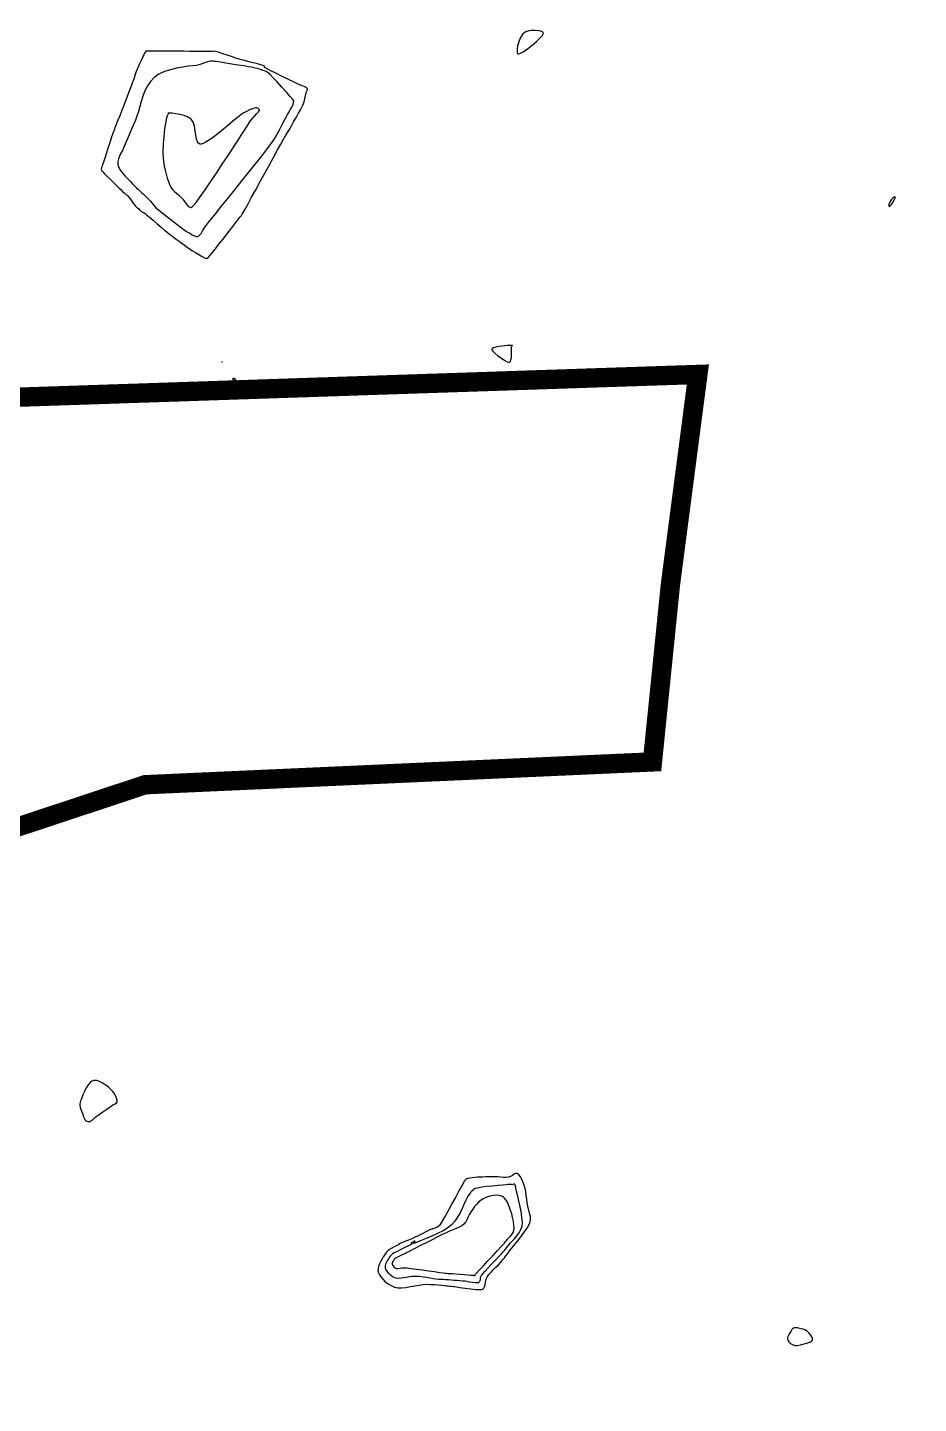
# Model space of a CAD drawing. Header units: metres. Extents: x 729358 to 732680, y 1423022 to 1426117.
# Drawn here: x 731351 to 731527.8, y 1424406.7 to 1424679.8 of the extents above; entities that cross this region are included whole.
import ezdxf

# ---------------------------------------------------------------- set-up
doc = ezdxf.new("R2010")
doc.units = ezdxf.units.M
doc.header["$MEASUREMENT"] = 0
doc.linetypes.add('PHANTOM', pattern=[2.5, 1.25, -0.25, 0.25, -0.25, 0.25, -0.25])
for name, color, linetype in [('36Bound', 6, 'PHANTOM'), ('ACAD_WHA ล่าสุด_พิกัดโครงการ$0$C-TOPO-MAJR', 9, 'Continuous'), ('ACAD_WHA ล่าสุด_พิกัดโครงการ$0$C-TOPO-MINR', 8, 'Continuous')]:
    doc.layers.add(name, color=color, linetype=linetype)

msp = doc.modelspace()

# ---------------------------------------------------------------- linework, layer by layer
at = {"layer": '36Bound', "const_width": 3.84, "flags": 128}
msp.add_lwpolyline([(732033.97, 1425142.5), (732056.28, 1425177.43), (732059.75, 1425182.84), (732054.96, 1425195.58), (732049.46, 1425211.41), (732054.13, 1425233.8), (732038.48, 1425248.17), (731970.82, 1425311.11), (731823.66, 1425415.98), (731753.2, 1425490.22), (731675.22, 1425546.37), (731654.76, 1425545.76), (731503.63, 1425643.29), (731526.9, 1425697.13), (731385.11, 1425783.91), (731330.5, 1425741.53), (731265.31, 1425699.61), (731209.65, 1425530.6), (731208.39, 1425526.78), (731174.51, 1425279.17), (731153.78, 1425073.71), (731169.63, 1424901.84), (731235.88, 1424899.8), (731330.85, 1424934.64), (731331.27, 1424889.12), (731294.07, 1424865.76), (731515.47, 1424768.08), (731513.92, 1424735.5), (731375.24, 1424749.98), (731314.91, 1424742.59), (731311.35, 1424605.16), (731484, 1424610.94), (731478.56, 1424569.27), (731474.98, 1424534.04), (731374.34, 1424529.51), (731340.65, 1424518.34), (731345.5, 1424468.86), (731343.36, 1424440.54), (731340.73, 1424402.91), (731352.65, 1424315.15), (731473.35, 1424267.09), (731502.45, 1424249.93), (731504.38, 1424238.38), (731516.71, 1424230.95), (731524.15, 1424245.12), (731527.87, 1424252.2), (731535.32, 1424266.36), (731542.76, 1424280.53), (731546.48, 1424287.61), (731553.92, 1424301.77), (731536.97, 1424311.46), (731572.9, 1424382.89), (731565.47, 1424383.49), (731585.35, 1424420.24), (731581.34, 1424422.47), (731587.97, 1424448.68), (731592.91, 1424447.87), (731597.04, 1424463.75), (731641.24, 1424440.16), (731648.88, 1424454.39), (731631.44, 1424464.66), (731658.67, 1424523.44), (731615.16, 1424533.98), (731601.34, 1424537), (731613.15, 1424560.55), (731615.37, 1424564.98), (731605.22, 1424569.29), (731612.63, 1424585.14), (731678.43, 1424557.21), (731698.28, 1424595.86), (731719.25, 1424631.42), (731741.47, 1424666.98), (731760.7, 1424701.7), (731779.04, 1424734.74), (731800.86, 1424768.94), (731802.48, 1424771.46), (731823.33, 1424803.83), (731861.36, 1424870.45), (731865.12, 1424875.85), (731926.84, 1425020.53), (731969.3, 1425089.46), (732400.54, 1424837.75), (732440.74, 1424908.75)], close=True, dxfattribs=at)
at = {"layer": 'ACAD_WHA ล่าสุด_พิกัดโครงการ$0$C-TOPO-MAJR', "color": 1, "linetype": 'Continuous', "lineweight": -3, "extrusion": (-1.32336e-07, 8.68819e-08, 1), "elevation": 75}
msp.add_lwpolyline([(731396.4, 1424663.88), (731396.36, 1424663.88), (731396.26, 1424663.87), (731396.04, 1424663.81), (731395.65, 1424663.68), (731395.05, 1424663.44), (731394.41, 1424663.14), (731393.79, 1424662.82), (731393.34, 1424662.5), (731392.63, 1424661.93), (731391.73, 1424661.18), (731390.69, 1424660.31), (731389.57, 1424659.39), (731388.46, 1424658.51), (731387.4, 1424657.72), (731386.46, 1424657.1), (731385.84, 1424656.78), (731385.47, 1424656.66), (731385.28, 1424656.64), (731385.2, 1424656.66), (731385.1, 1424656.7), (731384.93, 1424656.82), (731384.73, 1424657.1), (731384.54, 1424657.61), (731384.39, 1424658.41), (731384.27, 1424659.31), (731384.12, 1424660.21), (731383.87, 1424661), (731383.47, 1424661.61), (731382.84, 1424662.02), (731382.06, 1424662.33), (731381.21, 1424662.55), (731380.39, 1424662.69), (731379.69, 1424662.77), (731379.27, 1424662.8), (731379.08, 1424662.81), (731379.02, 1424662.81), (731379.01, 1424662.82), (731379, 1424662.83), (731378.99, 1424662.88), (731378.98, 1424662.91), (731378.93, 1424662.81), (731378.81, 1424662.55), (731378.67, 1424662.22), (731378.56, 1424661.89), (731378.49, 1424661.56), (731378.4, 1424661.05), (731378.3, 1424660.41), (731378.19, 1424659.67), (731378.1, 1424658.88), (731378.03, 1424658.1), (731377.98, 1424657.45), (731377.92, 1424656.8), (731377.88, 1424656.14), (731377.85, 1424655.45), (731377.85, 1424654.74), (731377.89, 1424653.99), (731377.97, 1424653.19), (731378.1, 1424652.35), (731378.27, 1424651.51), (731378.47, 1424650.69), (731378.69, 1424649.91), (731378.93, 1424649.21), (731379.17, 1424648.61), (731379.41, 1424648.14), (731379.75, 1424647.65), (731380.13, 1424647.26), (731380.53, 1424646.92), (731380.96, 1424646.57), (731381.42, 1424646.15), (731381.8, 1424645.72), (731382.16, 1424645.25), (731382.49, 1424644.8), (731382.82, 1424644.42), (731383.09, 1424644.2), (731383.3, 1424644.11), (731383.44, 1424644.09), (731383.52, 1424644.09), (731383.56, 1424644.11), (731383.68, 1424644.2), (731383.94, 1424644.47), (731384.43, 1424645.09), (731385.24, 1424646.18), (731386.21, 1424647.56), (731387.3, 1424649.15), (731388.46, 1424650.88), (731389.64, 1424652.65), (731390.78, 1424654.39), (731391.85, 1424656.02), (731392.78, 1424657.46), (731393.54, 1424658.62), (731394.06, 1424659.43), (731394.31, 1424659.81), (731394.56, 1424660.2), (731394.76, 1424660.54), (731394.98, 1424660.88), (731395.24, 1424661.26), (731395.58, 1424661.68), (731396.04, 1424662.2), (731396.5, 1424662.72), (731396.8, 1424663.08), (731396.95, 1424663.28), (731396.99, 1424663.38), (731397, 1424663.41), (731396.99, 1424663.45), (731396.95, 1424663.53), (731396.85, 1424663.66), (731396.66, 1424663.79), (731396.4, 1424663.88)], close=True, dxfattribs=at)
at = {"layer": 'ACAD_WHA ล่าสุด_พิกัดโครงการ$0$C-TOPO-MINR', "color": 8, "linetype": 'Continuous', "lineweight": -3, "extrusion": (-1.32336e-07, 8.68819e-08, 1)}
for points, elevation in [([(731453.35, 1424678.7), (731453.32, 1424678.76), (731453.22, 1424678.87), (731452.97, 1424679.01), (731452.49, 1424679.14), (731451.74, 1424679.23), (731450.92, 1424679.2), (731450.29, 1424679.09), (731449.88, 1424678.95), (731449.64, 1424678.83), (731449.54, 1424678.76), (731449.45, 1424678.7), (731449.29, 1424678.53), (731449.05, 1424678.21), (731448.76, 1424677.69), (731448.46, 1424676.94), (731448.24, 1424676.17), (731448.12, 1424675.46), (731448.12, 1424675), (731448.17, 1424674.75), (731448.24, 1424674.64), (731448.28, 1424674.6), (731448.33, 1424674.58), (731448.48, 1424674.58), (731448.78, 1424674.69), (731449.34, 1424675), (731450.19, 1424675.58), (731451.1, 1424676.29), (731451.99, 1424677.04), (731452.73, 1424677.76), (731453.14, 1424678.24), (731453.32, 1424678.52), (731453.36, 1424678.65), (731453.35, 1424678.7)], 82), ([(731367.96, 1424658.91), (731367.95, 1424658.88), (731367.92, 1424658.81), (731367.88, 1424658.72), (731367.83, 1424658.58), (731367.73, 1424658.27), (731367.49, 1424657.55), (731367.17, 1424656.55), (731366.8, 1424655.41), (731366.43, 1424654.27), (731366.11, 1424653.28), (731365.87, 1424652.57), (731365.78, 1424652.28), (731365.72, 1424652.13), (731365.68, 1424652.02), (731365.67, 1424651.94), (731365.66, 1424651.85), (731365.63, 1424651.68), (731365.66, 1424651.44), (731365.84, 1424651.23), (731366.28, 1424650.78), (731366.89, 1424650.18), (731367.57, 1424649.51), (731368.23, 1424648.86), (731368.78, 1424648.33), (731369.12, 1424647.99), (731369.5, 1424647.62), (731369.85, 1424647.26), (731370.15, 1424646.96), (731370.35, 1424646.78), (731370.52, 1424646.67), (731370.68, 1424646.59), (731370.84, 1424646.48), (731371.05, 1424646.22), (731371.39, 1424645.73), (731371.79, 1424645.16), (731372.15, 1424644.66), (731372.38, 1424644.37), (731372.59, 1424644.17), (731372.79, 1424644.02), (731372.99, 1424643.86), (731373.16, 1424643.68), (731373.3, 1424643.52), (731373.47, 1424643.35), (731373.72, 1424643.2), (731374, 1424643.06), (731374.31, 1424642.88), (731374.61, 1424642.64), (731375.17, 1424642.16), (731375.9, 1424641.54), (731376.71, 1424640.84), (731377.5, 1424640.15), (731378.19, 1424639.57), (731378.68, 1424639.16), (731379.23, 1424638.73), (731379.79, 1424638.3), (731380.31, 1424637.91), (731380.68, 1424637.64), (731380.83, 1424637.52), (731380.92, 1424637.49), (731381, 1424637.46), (731381.14, 1424637.35), (731381.5, 1424637.07), (731381.98, 1424636.7), (731382.54, 1424636.29), (731383.08, 1424635.91), (731383.62, 1424635.57), (731384.29, 1424635.16), (731385, 1424634.74), (731385.63, 1424634.37), (731386.1, 1424634.1), (731386.29, 1424634), (731386.37, 1424634.01), (731386.44, 1424634.03), (731386.5, 1424633.98), (731386.56, 1424633.93), (731386.65, 1424633.99), (731386.81, 1424634.14), (731386.99, 1424634.3), (731387.19, 1424634.55), (731387.64, 1424635.11), (731388.26, 1424635.88), (731388.97, 1424636.78), (731389.71, 1424637.71), (731390.39, 1424638.58), (731390.96, 1424639.3), (731391.33, 1424639.77), (731391.73, 1424640.3), (731392.12, 1424640.82), (731392.47, 1424641.29), (731392.76, 1424641.68), (731392.96, 1424641.95), (731393.13, 1424642.16), (731393.29, 1424642.34), (731393.43, 1424642.52), (731393.59, 1424642.74), (731393.77, 1424643.05), (731394.17, 1424643.76), (731394.74, 1424644.81), (731395.46, 1424646.12), (731396.29, 1424647.61), (731397.17, 1424649.23), (731398.09, 1424650.9), (731399, 1424652.55), (731399.85, 1424654.11), (731400.62, 1424655.51), (731401.26, 1424656.67), (731401.74, 1424657.53), (731402.27, 1424658.46), (731402.81, 1424659.39), (731403.34, 1424660.31), (731403.86, 1424661.19), (731404.34, 1424662.02), (731404.78, 1424662.77), (731405.15, 1424663.43), (731405.44, 1424663.98), (731405.63, 1424664.38), (731405.85, 1424665.02), (731406.03, 1424665.69), (731406.17, 1424666.3), (731406.27, 1424666.77), (731406.33, 1424667.03), (731406.43, 1424667.22), (731406.53, 1424667.39), (731406.56, 1424667.55), (731406.49, 1424667.69), (731406.37, 1424667.8), (731406.22, 1424667.91), (731406.02, 1424668.01), (731405.71, 1424668.14), (731405.34, 1424668.29), (731404.95, 1424668.45), (731404.56, 1424668.64), (731403.89, 1424668.96), (731403.04, 1424669.37), (731402.13, 1424669.81), (731401.25, 1424670.24), (731400.5, 1424670.61), (731400.01, 1424670.85), (731399.5, 1424671.1), (731398.98, 1424671.36), (731398.52, 1424671.59), (731398.17, 1424671.77), (731398.02, 1424671.87), (731397.98, 1424672.04), (731397.94, 1424672.2), (731397.75, 1424672.27), (731397.29, 1424672.39), (731396.63, 1424672.56), (731395.82, 1424672.76), (731394.93, 1424672.99), (731394.02, 1424673.23), (731393.17, 1424673.47), (731392.32, 1424673.73), (731391.44, 1424674.02), (731390.57, 1424674.32), (731389.77, 1424674.6), (731389.1, 1424674.83), (731388.59, 1424674.99), (731388.31, 1424675.07), (731388.01, 1424675.08), (731387.73, 1424675.06), (731387.42, 1424675.04), (731387.09, 1424675.04), (731386.42, 1424675.04), (731385.5, 1424675.05), (731384.4, 1424675.06), (731383.22, 1424675.07), (731382.04, 1424675.08), (731380.94, 1424675.08), (731380, 1424675.09), (731379.01, 1424675.09), (731377.95, 1424675.1), (731376.92, 1424675.1), (731375.98, 1424675.1), (731375.21, 1424675.1), (731374.69, 1424675.1), (731374.5, 1424675.1), (731374.42, 1424675.07), (731374.37, 1424674.97), (731374.23, 1424674.7), (731374.06, 1424674.36), (731373.88, 1424674.02), (731373.71, 1424673.66), (731373.51, 1424673.25), (731373.31, 1424672.83), (731373.13, 1424672.44), (731372.99, 1424672.11), (731372.88, 1424671.82), (731372.76, 1424671.53), (731372.64, 1424671.2), (731372.51, 1424670.86), (731372.31, 1424670.3), (731372.05, 1424669.57), (731371.74, 1424668.72), (731371.4, 1424667.8), (731371.05, 1424666.85), (731370.7, 1424665.92), (731370.38, 1424665.08), (731370.02, 1424664.16), (731369.64, 1424663.21), (731369.28, 1424662.28), (731368.94, 1424661.44), (731368.66, 1424660.73), (731368.45, 1424660.2), (731368.33, 1424659.92), (731368.22, 1424659.61), (731368.11, 1424659.32), (731368.02, 1424659.07), (731367.96, 1424658.91)], 77), ([(731398.77, 1424670.79), (731398.7, 1424670.84), (731398.55, 1424670.93), (731398.31, 1424671.04), (731397.98, 1424671.17), (731397.65, 1424671.29), (731397.51, 1424671.33), (731397.52, 1424671.39), (731397.38, 1424671.42), (731397.01, 1424671.52), (731396.49, 1424671.65), (731395.92, 1424671.78), (731395.36, 1424671.9), (731394.81, 1424672), (731393.91, 1424672.16), (731392.78, 1424672.34), (731391.55, 1424672.55), (731390.33, 1424672.74), (731389.26, 1424672.91), (731388.47, 1424673.03), (731388.07, 1424673.08), (731387.79, 1424673.1), (731387.54, 1424673.1), (731387.3, 1424673.09), (731387.02, 1424673.05), (731386.73, 1424672.98), (731386.36, 1424672.86), (731385.93, 1424672.7), (731385.46, 1424672.54), (731384.97, 1424672.37), (731384.53, 1424672.29), (731383.8, 1424672.21), (731382.86, 1424672.1), (731381.76, 1424671.94), (731380.56, 1424671.73), (731379.34, 1424671.43), (731378.15, 1424671.04), (731377.06, 1424670.53), (731376.13, 1424669.88), (731375.38, 1424669.09), (731374.77, 1424668.19), (731374.27, 1424667.21), (731373.87, 1424666.17), (731373.53, 1424665.12), (731373.24, 1424664.09), (731372.98, 1424663.11), (731372.71, 1424662.21), (731372.42, 1424661.42), (731372.02, 1424660.52), (731371.65, 1424659.65), (731371.28, 1424658.83), (731370.95, 1424658.05), (731370.63, 1424657.32), (731370.35, 1424656.65), (731370.11, 1424656.04), (731369.82, 1424655.4), (731369.52, 1424654.83), (731369.23, 1424654.29), (731369.01, 1424653.76), (731368.88, 1424653.21), (731368.89, 1424652.61), (731369.08, 1424651.99), (731369.43, 1424651.4), (731369.87, 1424650.84), (731370.38, 1424650.31), (731370.89, 1424649.79), (731371.35, 1424649.3), (731371.78, 1424648.83), (731372.2, 1424648.39), (731372.61, 1424648), (731373, 1424647.64), (731373.35, 1424647.31), (731373.66, 1424647.01), (731373.97, 1424646.71), (731374.24, 1424646.45), (731374.5, 1424646.21), (731374.77, 1424645.94), (731375.07, 1424645.63), (731375.37, 1424645.3), (731375.64, 1424644.97), (731375.9, 1424644.65), (731376.19, 1424644.31), (731376.54, 1424643.96), (731376.97, 1424643.59), (731377.71, 1424643), (731378.64, 1424642.27), (731379.66, 1424641.48), (731380.66, 1424640.71), (731381.52, 1424640.05), (731382.16, 1424639.57), (731382.44, 1424639.36), (731382.62, 1424639.26), (731382.79, 1424639.18), (731382.98, 1424639.09), (731383.2, 1424638.96), (731383.54, 1424638.74), (731383.95, 1424638.51), (731384.3, 1424638.38), (731384.55, 1424638.33), (731384.71, 1424638.33), (731384.78, 1424638.35), (731384.85, 1424638.37), (731384.99, 1424638.45), (731385.18, 1424638.62), (731385.42, 1424638.94), (731385.72, 1424639.43), (731386.04, 1424639.98), (731386.41, 1424640.52), (731386.74, 1424640.94), (731387.4, 1424641.76), (731388.32, 1424642.89), (731389.44, 1424644.29), (731390.72, 1424645.88), (731392.09, 1424647.58), (731393.5, 1424649.34), (731394.89, 1424651.08), (731396.21, 1424652.73), (731397.4, 1424654.23), (731398.4, 1424655.51), (731399.15, 1424656.5), (731399.6, 1424657.12), (731400.11, 1424657.92), (731400.58, 1424658.73), (731401.01, 1424659.52), (731401.4, 1424660.27), (731401.74, 1424660.94), (731402.03, 1424661.52), (731402.28, 1424661.98), (731402.59, 1424662.53), (731402.91, 1424663.07), (731403.19, 1424663.56), (731403.42, 1424663.96), (731403.55, 1424664.23), (731403.67, 1424664.59), (731403.75, 1424664.93), (731403.78, 1424665.1), (731403.83, 1424665.19), (731403.86, 1424665.27), (731403.66, 1424665.5), (731403.12, 1424666.1), (731402.36, 1424666.95), (731401.47, 1424667.93), (731400.57, 1424668.92), (731399.75, 1424669.81), (731399.11, 1424670.47), (731398.77, 1424670.79)], 76), ([(731523.17, 1424646.18), (731523.14, 1424646.19), (731523.07, 1424646.18), (731522.92, 1424646.1), (731522.68, 1424645.9), (731522.36, 1424645.58), (731522.14, 1424645.28), (731522, 1424644.98), (731521.91, 1424644.66), (731521.88, 1424644.39), (731521.94, 1424644.25), (731522.11, 1424644.33), (731522.36, 1424644.58), (731522.58, 1424644.84), (731522.67, 1424644.96), (731522.62, 1424645.01), (731522.72, 1424645.18), (731522.94, 1424645.56), (731523.14, 1424645.96), (731523.17, 1424646.18)], 86), ([(731443.13, 1424615.93), (731443.13, 1424615.89), (731443.17, 1424615.77), (731443.33, 1424615.55), (731443.69, 1424615.18), (731444.3, 1424614.66), (731445.01, 1424614.14), (731445.7, 1424613.71), (731446.18, 1424613.47), (731446.47, 1424613.39), (731446.61, 1424613.39), (731446.66, 1424613.4), (731446.72, 1424613.44), (731446.81, 1424613.55), (731446.92, 1424613.82), (731447, 1424614.3), (731447.03, 1424615.02), (731447.02, 1424615.72), (731447, 1424616.26), (731447, 1424616.5), (731447.13, 1424616.6), (731447.22, 1424616.67), (731447.06, 1424616.69), (731446.67, 1424616.69), (731446.16, 1424616.66), (731445.66, 1424616.6), (731445.17, 1424616.54), (731444.53, 1424616.46), (731443.88, 1424616.35), (731443.45, 1424616.21), (731443.23, 1424616.09), (731443.15, 1424615.99), (731443.13, 1424615.93)], 82), ([(731389.59, 1424613.43), (731389.59, 1424613.43), (731389.58, 1424613.41), (731389.57, 1424613.4), (731389.64, 1424613.39), (731389.59, 1424613.43)], 79), ([(731392.02, 1424610.12), (731392.02, 1424610.12), (731392, 1424610.12), (731391.95, 1424610.13), (731391.9, 1424610.13), (731391.77, 1424610.11), (731391.65, 1424610.06), (731391.77, 1424609.95), (731392.05, 1424609.74), (731392.34, 1424609.54), (731392.5, 1424609.48), (731392.45, 1424609.63), (731392.29, 1424609.85), (731392.18, 1424609.99), (731392.09, 1424610.08), (731392.03, 1424610.13), (731392.02, 1424610.12)], 78), ([(731362.54, 1424462.83), (731362.58, 1424462.8), (731362.68, 1424462.76), (731362.83, 1424462.71), (731363.04, 1424462.68), (731363.32, 1424462.7), (731363.58, 1424462.77), (731363.83, 1424462.93), (731364.02, 1424463.16), (731364.25, 1424463.4), (731364.58, 1424463.65), (731365.19, 1424464.08), (731365.95, 1424464.6), (731366.72, 1424465.14), (731367.37, 1424465.58), (731367.75, 1424465.85), (731368.06, 1424466.03), (731368.37, 1424466.19), (731368.61, 1424466.36), (731368.75, 1424466.59), (731368.76, 1424466.9), (731368.65, 1424467.32), (731368.45, 1424467.8), (731368.17, 1424468.28), (731367.85, 1424468.72), (731367.52, 1424469.05), (731367.05, 1424469.47), (731366.5, 1424469.9), (731365.88, 1424470.31), (731365.25, 1424470.64), (731364.75, 1424470.8), (731364.39, 1424470.84), (731364.17, 1424470.82), (731364.06, 1424470.8), (731363.96, 1424470.77), (731363.75, 1424470.67), (731363.45, 1424470.43), (731363.07, 1424470), (731362.64, 1424469.34), (731362.27, 1424468.62), (731361.97, 1424467.94), (731361.74, 1424467.38), (731361.62, 1424467.05), (731361.49, 1424466.74), (731361.41, 1424466.46), (731361.37, 1424466.17), (731361.37, 1424465.85), (731361.45, 1424465.47), (731361.63, 1424464.9), (731361.87, 1424464.24), (731362.12, 1424463.6), (731362.31, 1424463.18), (731362.44, 1424462.96), (731362.51, 1424462.86), (731362.54, 1424462.83)], 77), ([(731435.51, 1424429.95), (731435.57, 1424429.95), (731435.74, 1424429.92), (731436.11, 1424429.86), (731436.79, 1424429.75), (731437.81, 1424429.58), (731438.92, 1424429.43), (731439.96, 1424429.32), (731440.66, 1424429.3), (731441.06, 1424429.33), (731441.25, 1424429.38), (731441.32, 1424429.41), (731441.4, 1424429.47), (731441.53, 1424429.6), (731441.67, 1424429.84), (731441.79, 1424430.22), (731441.87, 1424430.75), (731441.99, 1424431.32), (731442.22, 1424431.87), (731442.54, 1424432.32), (731442.96, 1424432.8), (731443.44, 1424433.29), (731443.94, 1424433.78), (731444.41, 1424434.25), (731444.83, 1424434.71), (731445.24, 1424435.2), (731445.6, 1424435.63), (731445.92, 1424436.04), (731446.26, 1424436.48), (731446.65, 1424436.99), (731447.01, 1424437.46), (731447.55, 1424438.12), (731448.18, 1424438.93), (731448.86, 1424439.8), (731449.52, 1424440.68), (731450.1, 1424441.52), (731450.53, 1424442.23), (731450.75, 1424442.76), (731450.82, 1424443.3), (731450.79, 1424443.79), (731450.68, 1424444.27), (731450.53, 1424444.76), (731450.38, 1424445.28), (731450.25, 1424445.85), (731450.16, 1424446.51), (731450.06, 1424447.23), (731449.96, 1424447.97), (731449.85, 1424448.7), (731449.72, 1424449.36), (731449.55, 1424449.94), (731449.32, 1424450.56), (731449.07, 1424451.17), (731448.8, 1424451.7), (731448.57, 1424452.04), (731448.38, 1424452.22), (731448.25, 1424452.3), (731448.19, 1424452.33), (731448.12, 1424452.35), (731447.99, 1424452.36), (731447.8, 1424452.32), (731447.53, 1424452.19), (731447.19, 1424451.96), (731446.82, 1424451.73), (731446.4, 1424451.59), (731445.93, 1424451.54), (731445.44, 1424451.56), (731444.91, 1424451.61), (731444.33, 1424451.66), (731443.71, 1424451.69), (731443.15, 1424451.69), (731442.53, 1424451.68), (731441.91, 1424451.66), (731441.3, 1424451.64), (731440.75, 1424451.62), (731440.27, 1424451.59), (731439.75, 1424451.54), (731439.23, 1424451.5), (731438.76, 1424451.45), (731438.38, 1424451.39), (731438.15, 1424451.32), (731437.96, 1424451.19), (731437.81, 1424451.03), (731437.66, 1424450.82), (731437.49, 1424450.53), (731437.12, 1424449.86), (731436.59, 1424448.89), (731435.95, 1424447.74), (731435.26, 1424446.48), (731434.57, 1424445.21), (731433.91, 1424444.03), (731433.34, 1424443.04), (731432.91, 1424442.33), (731432.67, 1424441.99), (731432.27, 1424441.71), (731431.81, 1424441.5), (731431.43, 1424441.36), (731431.27, 1424441.31), (731431.31, 1424441.35), (731431.34, 1424441.4), (731431.17, 1424441.31), (731430.7, 1424441.08), (731430.04, 1424440.75), (731429.27, 1424440.37), (731428.48, 1424439.99), (731427.76, 1424439.64), (731427.22, 1424439.39), (731426.56, 1424439.11), (731425.87, 1424438.83), (731425.25, 1424438.59), (731424.88, 1424438.45), (731424.7, 1424438.38), (731424.64, 1424438.35), (731424.63, 1424438.35), (731424.64, 1424438.34), (731424.66, 1424438.32), (731424.72, 1424438.29), (731424.76, 1424438.26), (731424.62, 1424438.2), (731424.25, 1424438.04), (731423.76, 1424437.82), (731423.25, 1424437.56), (731422.82, 1424437.27), (731422.5, 1424437), (731422.23, 1424436.73), (731422, 1424436.46), (731421.79, 1424436.14), (731421.58, 1424435.78), (731421.35, 1424435.4), (731421.09, 1424434.94), (731420.84, 1424434.42), (731420.64, 1424433.87), (731420.55, 1424433.43), (731420.53, 1424433.11), (731420.56, 1424432.9), (731420.58, 1424432.8), (731420.61, 1424432.71), (731420.67, 1424432.52), (731420.81, 1424432.24), (731421.07, 1424431.85), (731421.48, 1424431.36), (731421.98, 1424430.88), (731422.54, 1424430.45), (731423.16, 1424430.09), (731423.8, 1424429.81), (731424.44, 1424429.69), (731425.21, 1424429.68), (731426.05, 1424429.75), (731426.94, 1424429.89), (731427.83, 1424430.05), (731428.68, 1424430.2), (731429.46, 1424430.31), (731430.12, 1424430.36), (731430.93, 1424430.34), (731431.73, 1424430.29), (731432.49, 1424430.23), (731433.16, 1424430.16), (731433.71, 1424430.1), (731434.09, 1424430.06), (731434.47, 1424430.03), (731434.8, 1424430.01), (731435.13, 1424429.98), (731435.51, 1424429.95)], 79), ([(731437.39, 1424431.06), (731437.51, 1424431.05), (731437.75, 1424431.02), (731438.13, 1424430.97), (731438.64, 1424430.88), (731439.26, 1424430.78), (731439.82, 1424430.71), (731440.19, 1424430.69), (731440.41, 1424430.71), (731440.52, 1424430.74), (731440.56, 1424430.76), (731440.61, 1424430.8), (731440.7, 1424430.9), (731440.78, 1424431.07), (731440.84, 1424431.35), (731440.9, 1424431.73), (731441.05, 1424432.1), (731441.3, 1424432.42), (731441.78, 1424432.95), (731442.41, 1424433.64), (731443.13, 1424434.41), (731443.85, 1424435.17), (731444.51, 1424435.87), (731445.03, 1424436.43), (731445.35, 1424436.77), (731445.61, 1424437.08), (731445.83, 1424437.35), (731446.04, 1424437.62), (731446.26, 1424437.9), (731446.5, 1424438.22), (731446.77, 1424438.53), (731447.15, 1424438.93), (731447.6, 1424439.41), (731448.07, 1424439.96), (731448.51, 1424440.57), (731448.88, 1424441.22), (731449.12, 1424441.91), (731449.18, 1424442.67), (731449.1, 1424443.69), (731448.93, 1424444.84), (731448.69, 1424446.04), (731448.44, 1424447.17), (731448.2, 1424448.14), (731448.03, 1424448.84), (731447.95, 1424449.16), (731447.91, 1424449.43), (731447.88, 1424449.66), (731447.83, 1424449.86), (731447.76, 1424450.03), (731447.68, 1424450.18), (731447.59, 1424450.27), (731447.45, 1424450.22), (731447.29, 1424450.14), (731447.16, 1424450.13), (731447, 1424450.15), (731446.83, 1424450.16), (731446.65, 1424450.16), (731446.46, 1424450.15), (731446.25, 1424450.14), (731445.93, 1424450.11), (731445.25, 1424450.06), (731444.31, 1424449.97), (731443.23, 1424449.86), (731442.12, 1424449.74), (731441.11, 1424449.61), (731440.31, 1424449.47), (731439.84, 1424449.34), (731439.46, 1424449.11), (731439.15, 1424448.85), (731438.88, 1424448.55), (731438.62, 1424448.21), (731438.34, 1424447.83), (731438.13, 1424447.47), (731437.88, 1424446.9), (731437.58, 1424446.19), (731437.22, 1424445.38), (731436.81, 1424444.52), (731436.33, 1424443.66), (731435.77, 1424442.86), (731435.13, 1424442.15), (731434.4, 1424441.58), (731433.45, 1424440.99), (731432.36, 1424440.43), (731431.23, 1424439.9), (731430.12, 1424439.42), (731429.12, 1424439.02), (731428.3, 1424438.71), (731427.83, 1424438.55), (731427.61, 1424438.49), (731427.54, 1424438.47), (731427.52, 1424438.47), (731427.52, 1424438.49), (731427.55, 1424438.54), (731427.65, 1424438.64), (731427.81, 1424438.8), (731427.89, 1424438.93), (731427.76, 1424438.91), (731427.55, 1424438.78), (731427.37, 1424438.68), (731427.16, 1424438.61), (731427.04, 1424438.55), (731427.17, 1424438.46), (731427.3, 1424438.37), (731427.11, 1424438.25), (731426.59, 1424438), (731425.88, 1424437.65), (731425.08, 1424437.27), (731424.32, 1424436.89), (731423.72, 1424436.58), (731423.38, 1424436.38), (731423.13, 1424436.16), (731422.93, 1424435.95), (731422.76, 1424435.71), (731422.59, 1424435.43), (731422.42, 1424435.13), (731422.22, 1424434.77), (731422.05, 1424434.37), (731421.96, 1424434.03), (731421.93, 1424433.78), (731421.95, 1424433.62), (731421.96, 1424433.54), (731421.99, 1424433.46), (731422.05, 1424433.3), (731422.2, 1424433.04), (731422.48, 1424432.69), (731422.92, 1424432.28), (731423.44, 1424431.92), (731424, 1424431.66), (731424.52, 1424431.57), (731425.11, 1424431.61), (731425.76, 1424431.72), (731426.47, 1424431.86), (731427.22, 1424431.97), (731428, 1424432), (731428.78, 1424431.96), (731429.52, 1424431.87), (731430.22, 1424431.76), (731430.88, 1424431.64), (731431.47, 1424431.54), (731432, 1424431.46), (731432.55, 1424431.41), (731433.03, 1424431.37), (731433.48, 1424431.35), (731433.95, 1424431.32), (731434.5, 1424431.28), (731435.07, 1424431.23), (731435.62, 1424431.2), (731436.16, 1424431.16), (731436.74, 1424431.11), (731437.39, 1424431.06)], 78), ([(731439.27, 1424432.16), (731439.31, 1424432.16), (731439.4, 1424432.15), (731439.53, 1424432.13), (731439.69, 1424432.11), (731439.8, 1424432.11), (731439.84, 1424432.21), (731439.88, 1424432.34), (731440.09, 1424432.57), (731440.62, 1424433.15), (731441.4, 1424433.99), (731442.32, 1424434.99), (731443.29, 1424436.04), (731444.22, 1424437.05), (731445.02, 1424437.92), (731445.6, 1424438.55), (731445.86, 1424438.83), (731446.04, 1424439.05), (731446.19, 1424439.24), (731446.36, 1424439.46), (731446.53, 1424439.65), (731446.79, 1424439.93), (731447.07, 1424440.26), (731447.32, 1424440.64), (731447.49, 1424441.05), (731447.53, 1424441.5), (731447.49, 1424442.12), (731447.39, 1424442.84), (731447.25, 1424443.6), (731447.06, 1424444.35), (731446.84, 1424445.01), (731446.63, 1424445.6), (731446.43, 1424446.16), (731446.2, 1424446.68), (731445.92, 1424447.14), (731445.65, 1424447.45), (731445.42, 1424447.65), (731445.24, 1424447.76), (731445.14, 1424447.81), (731445.04, 1424447.85), (731444.83, 1424447.93), (731444.5, 1424448), (731444.03, 1424448.03), (731443.41, 1424447.98), (731442.78, 1424447.84), (731442.14, 1424447.63), (731441.53, 1424447.36), (731440.97, 1424447.03), (731440.49, 1424446.64), (731440.08, 1424446.22), (731439.71, 1424445.77), (731439.36, 1424445.3), (731439.02, 1424444.84), (731438.68, 1424444.3), (731438.45, 1424443.77), (731438.24, 1424443.27), (731437.98, 1424442.78), (731437.59, 1424442.32), (731437.15, 1424441.97), (731436.63, 1424441.69), (731436.05, 1424441.44), (731435.41, 1424441.19), (731434.74, 1424440.92), (731434.05, 1424440.6), (731433.41, 1424440.28), (731432.5, 1424439.82), (731431.39, 1424439.26), (731430.19, 1424438.65), (731428.96, 1424438.03), (731427.81, 1424437.45), (731426.82, 1424436.94), (731426.07, 1424436.56), (731425.65, 1424436.34), (731425.22, 1424436.13), (731424.8, 1424435.93), (731424.41, 1424435.74), (731424.11, 1424435.58), (731423.94, 1424435.48), (731423.81, 1424435.36), (731423.7, 1424435.23), (731423.61, 1424435.08), (731423.48, 1424434.86), (731423.36, 1424434.58), (731423.35, 1424434.29), (731423.45, 1424434.07), (731423.65, 1424433.85), (731423.91, 1424433.65), (731424.2, 1424433.5), (731424.54, 1424433.47), (731424.94, 1424433.53), (731425.39, 1424433.61), (731425.87, 1424433.65), (731426.31, 1424433.61), (731427.1, 1424433.51), (731428.14, 1424433.37), (731429.33, 1424433.21), (731430.57, 1424433.03), (731431.74, 1424432.87), (731432.75, 1424432.72), (731433.49, 1424432.62), (731433.85, 1424432.57), (731434.14, 1424432.55), (731434.38, 1424432.53), (731434.63, 1424432.51), (731434.91, 1424432.49), (731435.28, 1424432.47), (731435.93, 1424432.42), (731436.74, 1424432.36), (731437.6, 1424432.29), (731438.39, 1424432.23), (731438.98, 1424432.19), (731439.27, 1424432.16)], 77), ([(731505.77, 1424420.98), (731505.7, 1424421.04), (731505.53, 1424421.14), (731505.24, 1424421.29), (731504.8, 1424421.45), (731504.25, 1424421.6), (731503.78, 1424421.7), (731503.52, 1424421.74), (731503.3, 1424421.73), (731503.1, 1424421.69), (731502.98, 1424421.65), (731502.86, 1424421.6), (731502.76, 1424421.52), (731502.65, 1424421.36), (731502.42, 1424421.01), (731502.16, 1424420.57), (731501.93, 1424420.16), (731501.81, 1424419.89), (731501.78, 1424419.63), (731501.8, 1424419.39), (731501.89, 1424419.16), (731502.08, 1424418.93), (731502.4, 1424418.64), (731502.8, 1424418.38), (731503.24, 1424418.23), (731503.69, 1424418.24), (731504.35, 1424418.34), (731505.12, 1424418.52), (731505.85, 1424418.74), (731506.32, 1424418.94), (731506.57, 1424419.09), (731506.67, 1424419.18), (731506.7, 1424419.23), (731506.72, 1424419.29), (731506.74, 1424419.41), (731506.72, 1424419.61), (731506.62, 1424419.91), (731506.4, 1424420.29), (731506.1, 1424420.66), (731505.77, 1424420.98)], 87)]:
    msp.add_lwpolyline(points, close=True, dxfattribs=dict(at, elevation=elevation))

doc.saveas('drawing.dxf')
